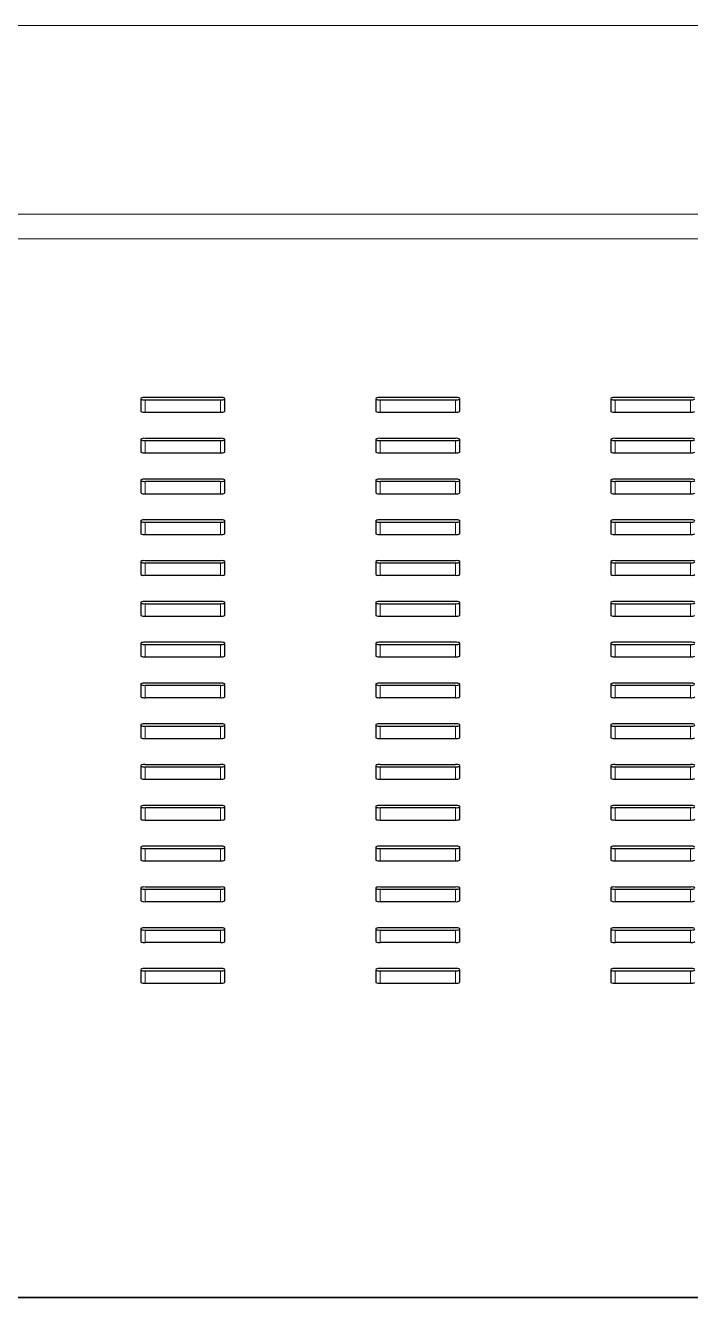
# Model space of a CAD drawing. Header units: millimetres. Extents: x -218071 to -203542, y 15363 to 51382.
# Drawn here: x -217548.98 to -217541.06, y 50530.44 to 50545.61 of the extents above; entities that cross this region are included whole.
import ezdxf

# ---------------------------------------------------------------- set-up
doc = ezdxf.new("R2010")
doc.units = ezdxf.units.MM
doc.header["$LTSCALE"] = 4
doc.layers.add('TPF-EQUIPEMENT', color=7, linetype='Continuous')

msp = doc.modelspace()

# ---------------------------------------------------------------- linework, layer by layer
at = {"layer": 'TPF-EQUIPEMENT', "color": 8, "linetype": 'Continuous', "lineweight": 18, "transparency": 33554671}
for p, q in [((-217721.206, 50545.606), (-217527.006, 50545.606)), ((-217721.206, 50543.357), (-217527.006, 50543.357)), ((-217721.206, 50543.062), (-217527.006, 50543.062)), ((-217547.556, 50541.143), (-217547.556, 50540.995)), ((-217546.656, 50541.143), (-217546.656, 50540.995)), ((-217544.756, 50541.143), (-217544.756, 50540.995)), ((-217543.856, 50541.143), (-217543.856, 50540.995)), ((-217541.956, 50541.143), (-217541.956, 50540.995)), ((-217541.056, 50541.143), (-217541.056, 50540.995)), ((-217547.556, 50540.657), (-217547.556, 50540.509)), ((-217546.656, 50540.657), (-217546.656, 50540.509)), ((-217544.756, 50540.657), (-217544.756, 50540.509)), ((-217543.856, 50540.657), (-217543.856, 50540.509)), ((-217541.956, 50540.657), (-217541.956, 50540.509)), ((-217541.056, 50540.657), (-217541.056, 50540.509)), ((-217547.556, 50540.171), (-217547.556, 50540.023)), ((-217546.656, 50540.171), (-217546.656, 50540.023)), ((-217544.756, 50540.171), (-217544.756, 50540.023)), ((-217543.856, 50540.171), (-217543.856, 50540.023)), ((-217541.956, 50540.171), (-217541.956, 50540.023)), ((-217541.056, 50540.171), (-217541.056, 50540.023)), ((-217547.556, 50539.684), (-217547.556, 50539.537)), ((-217546.656, 50539.684), (-217546.656, 50539.537)), ((-217544.756, 50539.684), (-217544.756, 50539.537)), ((-217543.856, 50539.684), (-217543.856, 50539.537)), ((-217541.956, 50539.684), (-217541.956, 50539.537)), ((-217541.056, 50539.684), (-217541.056, 50539.537)), ((-217547.556, 50539.198), (-217547.556, 50539.051)), ((-217546.656, 50539.198), (-217546.656, 50539.051)), ((-217544.756, 50539.198), (-217544.756, 50539.051)), ((-217543.856, 50539.198), (-217543.856, 50539.051)), ((-217541.956, 50539.198), (-217541.956, 50539.051)), ((-217541.056, 50539.198), (-217541.056, 50539.051)), ((-217547.556, 50538.712), (-217547.556, 50538.564)), ((-217546.656, 50538.712), (-217546.656, 50538.564)), ((-217544.756, 50538.712), (-217544.756, 50538.564)), ((-217543.856, 50538.712), (-217543.856, 50538.564)), ((-217541.956, 50538.712), (-217541.956, 50538.564)), ((-217541.056, 50538.712), (-217541.056, 50538.564)), ((-217547.556, 50538.226), (-217547.556, 50538.078)), ((-217546.656, 50538.226), (-217546.656, 50538.078)), ((-217544.756, 50538.226), (-217544.756, 50538.078)), ((-217543.856, 50538.226), (-217543.856, 50538.078)), ((-217541.956, 50538.226), (-217541.956, 50538.078)), ((-217541.056, 50538.226), (-217541.056, 50538.078)), ((-217547.556, 50537.74), (-217547.556, 50537.592)), ((-217546.656, 50537.74), (-217546.656, 50537.592)), ((-217544.756, 50537.74), (-217544.756, 50537.592)), ((-217543.856, 50537.74), (-217543.856, 50537.592)), ((-217541.956, 50537.74), (-217541.956, 50537.592)), ((-217541.056, 50537.74), (-217541.056, 50537.592)), ((-217547.556, 50537.253), (-217547.556, 50537.106)), ((-217546.656, 50537.253), (-217546.656, 50537.106)), ((-217544.756, 50537.253), (-217544.756, 50537.106)), ((-217543.856, 50537.253), (-217543.856, 50537.106)), ((-217541.956, 50537.253), (-217541.956, 50537.106)), ((-217541.056, 50537.253), (-217541.056, 50537.106)), ((-217547.556, 50536.767), (-217547.556, 50536.619)), ((-217546.656, 50536.767), (-217546.656, 50536.619)), ((-217544.756, 50536.767), (-217544.756, 50536.619)), ((-217543.856, 50536.767), (-217543.856, 50536.619)), ((-217541.956, 50536.767), (-217541.956, 50536.619)), ((-217541.056, 50536.767), (-217541.056, 50536.619)), ((-217547.556, 50536.281), (-217547.556, 50536.133)), ((-217546.656, 50536.281), (-217546.656, 50536.133)), ((-217544.756, 50536.281), (-217544.756, 50536.133)), ((-217543.856, 50536.281), (-217543.856, 50536.133)), ((-217541.956, 50536.281), (-217541.956, 50536.133)), ((-217541.056, 50536.281), (-217541.056, 50536.133)), ((-217547.556, 50535.795), (-217547.556, 50535.647)), ((-217546.656, 50535.795), (-217546.656, 50535.647)), ((-217544.756, 50535.795), (-217544.756, 50535.647)), ((-217543.856, 50535.795), (-217543.856, 50535.647)), ((-217541.956, 50535.795), (-217541.956, 50535.647)), ((-217541.056, 50535.795), (-217541.056, 50535.647)), ((-217547.556, 50535.309), (-217547.556, 50535.161)), ((-217546.656, 50535.309), (-217546.656, 50535.161)), ((-217544.756, 50535.309), (-217544.756, 50535.161)), ((-217543.856, 50535.309), (-217543.856, 50535.161)), ((-217541.956, 50535.309), (-217541.956, 50535.161)), ((-217541.056, 50535.309), (-217541.056, 50535.161)), ((-217547.556, 50534.822), (-217547.556, 50534.675)), ((-217546.656, 50534.822), (-217546.656, 50534.675)), ((-217544.756, 50534.822), (-217544.756, 50534.675)), ((-217543.856, 50534.822), (-217543.856, 50534.675)), ((-217541.956, 50534.822), (-217541.956, 50534.675)), ((-217541.056, 50534.822), (-217541.056, 50534.675)), ((-217547.556, 50534.336), (-217547.556, 50534.188)), ((-217546.656, 50534.336), (-217546.656, 50534.188)), ((-217544.756, 50534.336), (-217544.756, 50534.188)), ((-217543.856, 50534.336), (-217543.856, 50534.188)), ((-217541.956, 50534.336), (-217541.956, 50534.188)), ((-217541.056, 50534.336), (-217541.056, 50534.188)), ((-217721.206, 50530.445), (-217527.006, 50530.445))]:
    msp.add_line(p, q, dxfattribs=at)
at = {"layer": 'TPF-EQUIPEMENT', "color": 7, "linetype": 'Continuous', "lineweight": 25, "transparency": 33554671}
for p, q in [((-217547.606, 50541.16), (-217547.606, 50541.004)), ((-217546.656, 50541.169), (-217547.556, 50541.169)), ((-217547.556, 50541.143), (-217546.656, 50541.143)), ((-217546.606, 50541.004), (-217546.606, 50541.16)), ((-217544.806, 50541.16), (-217544.806, 50541.004)), ((-217543.856, 50541.169), (-217544.756, 50541.169)), ((-217544.756, 50541.143), (-217543.856, 50541.143)), ((-217543.806, 50541.004), (-217543.806, 50541.16)), ((-217542.006, 50541.16), (-217542.006, 50541.004)), ((-217541.056, 50541.169), (-217541.956, 50541.169)), ((-217541.956, 50541.143), (-217541.056, 50541.143)), ((-217547.556, 50540.995), (-217546.656, 50540.995)), ((-217544.756, 50540.995), (-217543.856, 50540.995)), ((-217541.956, 50540.995), (-217541.056, 50540.995)), ((-217547.606, 50540.674), (-217547.606, 50540.518)), ((-217546.656, 50540.683), (-217547.556, 50540.683)), ((-217547.556, 50540.657), (-217546.656, 50540.657)), ((-217546.606, 50540.518), (-217546.606, 50540.674)), ((-217544.806, 50540.674), (-217544.806, 50540.518)), ((-217543.856, 50540.683), (-217544.756, 50540.683)), ((-217544.756, 50540.657), (-217543.856, 50540.657)), ((-217543.806, 50540.518), (-217543.806, 50540.674)), ((-217542.006, 50540.674), (-217542.006, 50540.518)), ((-217541.056, 50540.683), (-217541.956, 50540.683)), ((-217541.956, 50540.657), (-217541.056, 50540.657)), ((-217547.556, 50540.509), (-217546.656, 50540.509)), ((-217544.756, 50540.509), (-217543.856, 50540.509)), ((-217541.956, 50540.509), (-217541.056, 50540.509)), ((-217546.656, 50540.197), (-217547.556, 50540.197)), ((-217543.856, 50540.197), (-217544.756, 50540.197)), ((-217541.056, 50540.197), (-217541.956, 50540.197)), ((-217547.606, 50540.188), (-217547.606, 50540.032)), ((-217547.556, 50540.171), (-217546.656, 50540.171)), ((-217546.606, 50540.032), (-217546.606, 50540.188)), ((-217544.806, 50540.188), (-217544.806, 50540.032)), ((-217544.756, 50540.171), (-217543.856, 50540.171)), ((-217543.806, 50540.032), (-217543.806, 50540.188)), ((-217542.006, 50540.188), (-217542.006, 50540.032)), ((-217541.956, 50540.171), (-217541.056, 50540.171)), ((-217547.556, 50540.023), (-217546.656, 50540.023)), ((-217544.756, 50540.023), (-217543.856, 50540.023)), ((-217541.956, 50540.023), (-217541.056, 50540.023)), ((-217547.606, 50539.702), (-217547.606, 50539.545)), ((-217546.656, 50539.71), (-217547.556, 50539.71)), ((-217547.556, 50539.684), (-217546.656, 50539.684)), ((-217546.606, 50539.545), (-217546.606, 50539.702)), ((-217544.806, 50539.702), (-217544.806, 50539.545)), ((-217543.856, 50539.71), (-217544.756, 50539.71)), ((-217544.756, 50539.684), (-217543.856, 50539.684)), ((-217543.806, 50539.545), (-217543.806, 50539.702)), ((-217542.006, 50539.702), (-217542.006, 50539.545)), ((-217541.056, 50539.71), (-217541.956, 50539.71)), ((-217541.956, 50539.684), (-217541.056, 50539.684)), ((-217547.556, 50539.537), (-217546.656, 50539.537)), ((-217544.756, 50539.537), (-217543.856, 50539.537)), ((-217541.956, 50539.537), (-217541.056, 50539.537)), ((-217547.606, 50539.215), (-217547.606, 50539.059)), ((-217546.656, 50539.224), (-217547.556, 50539.224)), ((-217547.556, 50539.198), (-217546.656, 50539.198)), ((-217546.606, 50539.059), (-217546.606, 50539.215)), ((-217544.806, 50539.215), (-217544.806, 50539.059)), ((-217543.856, 50539.224), (-217544.756, 50539.224)), ((-217544.756, 50539.198), (-217543.856, 50539.198)), ((-217543.806, 50539.059), (-217543.806, 50539.215)), ((-217542.006, 50539.215), (-217542.006, 50539.059)), ((-217541.056, 50539.224), (-217541.956, 50539.224)), ((-217541.956, 50539.198), (-217541.056, 50539.198)), ((-217547.556, 50539.051), (-217546.656, 50539.051)), ((-217544.756, 50539.051), (-217543.856, 50539.051)), ((-217541.956, 50539.051), (-217541.056, 50539.051)), ((-217547.606, 50538.729), (-217547.606, 50538.573)), ((-217546.656, 50538.738), (-217547.556, 50538.738)), ((-217547.556, 50538.712), (-217546.656, 50538.712)), ((-217546.606, 50538.573), (-217546.606, 50538.729)), ((-217544.806, 50538.729), (-217544.806, 50538.573)), ((-217543.856, 50538.738), (-217544.756, 50538.738)), ((-217544.756, 50538.712), (-217543.856, 50538.712)), ((-217543.806, 50538.573), (-217543.806, 50538.729)), ((-217542.006, 50538.729), (-217542.006, 50538.573)), ((-217541.056, 50538.738), (-217541.956, 50538.738)), ((-217541.956, 50538.712), (-217541.056, 50538.712)), ((-217547.556, 50538.564), (-217546.656, 50538.564)), ((-217544.756, 50538.564), (-217543.856, 50538.564)), ((-217541.956, 50538.564), (-217541.056, 50538.564)), ((-217547.606, 50538.243), (-217547.606, 50538.087)), ((-217546.656, 50538.252), (-217547.556, 50538.252)), ((-217547.556, 50538.226), (-217546.656, 50538.226)), ((-217546.606, 50538.087), (-217546.606, 50538.243)), ((-217544.806, 50538.243), (-217544.806, 50538.087)), ((-217543.856, 50538.252), (-217544.756, 50538.252)), ((-217544.756, 50538.226), (-217543.856, 50538.226)), ((-217543.806, 50538.087), (-217543.806, 50538.243)), ((-217542.006, 50538.243), (-217542.006, 50538.087)), ((-217541.056, 50538.252), (-217541.956, 50538.252)), ((-217541.956, 50538.226), (-217541.056, 50538.226)), ((-217547.556, 50538.078), (-217546.656, 50538.078)), ((-217544.756, 50538.078), (-217543.856, 50538.078)), ((-217541.956, 50538.078), (-217541.056, 50538.078)), ((-217547.606, 50537.757), (-217547.606, 50537.601)), ((-217546.656, 50537.766), (-217547.556, 50537.766)), ((-217547.556, 50537.74), (-217546.656, 50537.74)), ((-217546.606, 50537.601), (-217546.606, 50537.757)), ((-217544.806, 50537.757), (-217544.806, 50537.601)), ((-217543.856, 50537.766), (-217544.756, 50537.766)), ((-217544.756, 50537.74), (-217543.856, 50537.74)), ((-217543.806, 50537.601), (-217543.806, 50537.757)), ((-217542.006, 50537.757), (-217542.006, 50537.601)), ((-217541.056, 50537.766), (-217541.956, 50537.766)), ((-217541.956, 50537.74), (-217541.056, 50537.74)), ((-217547.556, 50537.592), (-217546.656, 50537.592)), ((-217544.756, 50537.592), (-217543.856, 50537.592)), ((-217541.956, 50537.592), (-217541.056, 50537.592)), ((-217547.606, 50537.271), (-217547.606, 50537.114)), ((-217546.656, 50537.279), (-217547.556, 50537.279)), ((-217547.556, 50537.253), (-217546.656, 50537.253)), ((-217546.606, 50537.114), (-217546.606, 50537.271)), ((-217544.806, 50537.271), (-217544.806, 50537.114)), ((-217543.856, 50537.279), (-217544.756, 50537.279)), ((-217544.756, 50537.253), (-217543.856, 50537.253)), ((-217543.806, 50537.114), (-217543.806, 50537.271)), ((-217542.006, 50537.271), (-217542.006, 50537.114)), ((-217541.056, 50537.279), (-217541.956, 50537.279)), ((-217541.956, 50537.253), (-217541.056, 50537.253)), ((-217547.556, 50537.106), (-217546.656, 50537.106)), ((-217544.756, 50537.106), (-217543.856, 50537.106)), ((-217541.956, 50537.106), (-217541.056, 50537.106)), ((-217547.606, 50536.784), (-217547.606, 50536.628)), ((-217546.656, 50536.793), (-217547.556, 50536.793)), ((-217547.556, 50536.767), (-217546.656, 50536.767)), ((-217546.606, 50536.628), (-217546.606, 50536.784)), ((-217544.806, 50536.784), (-217544.806, 50536.628)), ((-217543.856, 50536.793), (-217544.756, 50536.793)), ((-217544.756, 50536.767), (-217543.856, 50536.767)), ((-217543.806, 50536.628), (-217543.806, 50536.784)), ((-217542.006, 50536.784), (-217542.006, 50536.628)), ((-217541.056, 50536.793), (-217541.956, 50536.793)), ((-217541.956, 50536.767), (-217541.056, 50536.767)), ((-217547.556, 50536.619), (-217546.656, 50536.619)), ((-217544.756, 50536.619), (-217543.856, 50536.619)), ((-217541.956, 50536.619), (-217541.056, 50536.619)), ((-217547.606, 50536.298), (-217547.606, 50536.142)), ((-217546.656, 50536.307), (-217547.556, 50536.307)), ((-217547.556, 50536.281), (-217546.656, 50536.281)), ((-217546.606, 50536.142), (-217546.606, 50536.298)), ((-217544.806, 50536.298), (-217544.806, 50536.142)), ((-217543.856, 50536.307), (-217544.756, 50536.307)), ((-217544.756, 50536.281), (-217543.856, 50536.281)), ((-217543.806, 50536.142), (-217543.806, 50536.298)), ((-217542.006, 50536.298), (-217542.006, 50536.142)), ((-217541.056, 50536.307), (-217541.956, 50536.307)), ((-217541.956, 50536.281), (-217541.056, 50536.281)), ((-217547.556, 50536.133), (-217546.656, 50536.133)), ((-217544.756, 50536.133), (-217543.856, 50536.133)), ((-217541.956, 50536.133), (-217541.056, 50536.133)), ((-217547.606, 50535.812), (-217547.606, 50535.656)), ((-217546.656, 50535.821), (-217547.556, 50535.821)), ((-217546.606, 50535.656), (-217546.606, 50535.812)), ((-217544.806, 50535.812), (-217544.806, 50535.656)), ((-217543.856, 50535.821), (-217544.756, 50535.821)), ((-217543.806, 50535.656), (-217543.806, 50535.812)), ((-217542.006, 50535.812), (-217542.006, 50535.656)), ((-217541.056, 50535.821), (-217541.956, 50535.821)), ((-217547.556, 50535.795), (-217546.656, 50535.795)), ((-217547.556, 50535.647), (-217546.656, 50535.647)), ((-217544.756, 50535.795), (-217543.856, 50535.795)), ((-217544.756, 50535.647), (-217543.856, 50535.647)), ((-217541.956, 50535.795), (-217541.056, 50535.795)), ((-217541.956, 50535.647), (-217541.056, 50535.647)), ((-217547.606, 50535.326), (-217547.606, 50535.169)), ((-217546.656, 50535.334), (-217547.556, 50535.334)), ((-217547.556, 50535.309), (-217546.656, 50535.309)), ((-217546.606, 50535.169), (-217546.606, 50535.326)), ((-217544.806, 50535.326), (-217544.806, 50535.169)), ((-217543.856, 50535.334), (-217544.756, 50535.334)), ((-217544.756, 50535.309), (-217543.856, 50535.309)), ((-217543.806, 50535.169), (-217543.806, 50535.326)), ((-217542.006, 50535.326), (-217542.006, 50535.169)), ((-217541.056, 50535.334), (-217541.956, 50535.334)), ((-217541.956, 50535.309), (-217541.056, 50535.309)), ((-217547.556, 50535.161), (-217546.656, 50535.161)), ((-217544.756, 50535.161), (-217543.856, 50535.161)), ((-217541.956, 50535.161), (-217541.056, 50535.161)), ((-217547.606, 50534.84), (-217547.606, 50534.683)), ((-217546.656, 50534.848), (-217547.556, 50534.848)), ((-217547.556, 50534.822), (-217546.656, 50534.822)), ((-217546.606, 50534.683), (-217546.606, 50534.84)), ((-217544.806, 50534.84), (-217544.806, 50534.683)), ((-217543.856, 50534.848), (-217544.756, 50534.848)), ((-217544.756, 50534.822), (-217543.856, 50534.822)), ((-217543.806, 50534.683), (-217543.806, 50534.84)), ((-217542.006, 50534.84), (-217542.006, 50534.683)), ((-217541.056, 50534.848), (-217541.956, 50534.848)), ((-217541.956, 50534.822), (-217541.056, 50534.822)), ((-217547.556, 50534.675), (-217546.656, 50534.675)), ((-217544.756, 50534.675), (-217543.856, 50534.675)), ((-217541.956, 50534.675), (-217541.056, 50534.675)), ((-217547.606, 50534.353), (-217547.606, 50534.197)), ((-217546.656, 50534.362), (-217547.556, 50534.362)), ((-217547.556, 50534.336), (-217546.656, 50534.336)), ((-217546.606, 50534.197), (-217546.606, 50534.353)), ((-217544.806, 50534.353), (-217544.806, 50534.197)), ((-217543.856, 50534.362), (-217544.756, 50534.362)), ((-217544.756, 50534.336), (-217543.856, 50534.336)), ((-217543.806, 50534.197), (-217543.806, 50534.353)), ((-217542.006, 50534.353), (-217542.006, 50534.197)), ((-217541.056, 50534.362), (-217541.956, 50534.362)), ((-217541.956, 50534.336), (-217541.056, 50534.336)), ((-217547.556, 50534.188), (-217546.656, 50534.188)), ((-217544.756, 50534.188), (-217543.856, 50534.188)), ((-217541.956, 50534.188), (-217541.056, 50534.188)), ((-217721.206, 50530.44), (-217527.006, 50530.44))]:
    msp.add_line(p, q, dxfattribs=at)
for centre, start, end in [((-217547.568, 50541.091), 81.2205, 118.4816), ((-217547.568, 50541.222), 241.5184, 278.7795), ((-217546.644, 50541.091), 61.5184, 98.7795), ((-217546.644, 50541.222), 261.2205, 298.4816), ((-217544.768, 50541.091), 81.2205, 118.4816), ((-217544.768, 50541.222), 241.5184, 278.7795), ((-217543.844, 50541.091), 61.5184, 98.7795), ((-217543.844, 50541.222), 261.2205, 298.4816), ((-217541.968, 50541.091), 81.2205, 118.4816), ((-217541.968, 50541.222), 241.5184, 278.7795), ((-217541.044, 50541.091), 61.5184, 98.7795), ((-217541.044, 50541.222), 261.2205, 298.4816), ((-217547.568, 50541.074), 241.5184, 278.7795), ((-217546.644, 50541.074), 261.2205, 298.4816), ((-217544.768, 50541.074), 241.5184, 278.7795), ((-217543.844, 50541.074), 261.2205, 298.4816), ((-217541.968, 50541.074), 241.5184, 278.7795), ((-217541.044, 50541.074), 261.2205, 298.4816), ((-217547.568, 50540.604), 81.2205, 118.4816), ((-217547.568, 50540.735), 241.5184, 278.7795), ((-217546.644, 50540.604), 61.5184, 98.7795), ((-217546.644, 50540.735), 261.2205, 298.4816), ((-217544.768, 50540.604), 81.2205, 118.4816), ((-217544.768, 50540.735), 241.5184, 278.7795), ((-217543.844, 50540.604), 61.5184, 98.7795), ((-217543.844, 50540.735), 261.2205, 298.4816), ((-217541.968, 50540.604), 81.2205, 118.4816), ((-217541.968, 50540.735), 241.5184, 278.7795), ((-217541.044, 50540.604), 61.5184, 98.7795), ((-217541.044, 50540.735), 261.2205, 298.4816), ((-217547.568, 50540.588), 241.5184, 278.7795), ((-217546.644, 50540.588), 261.2205, 298.4816), ((-217544.768, 50540.588), 241.5184, 278.7795), ((-217543.844, 50540.588), 261.2205, 298.4816), ((-217541.968, 50540.588), 241.5184, 278.7795), ((-217541.044, 50540.588), 261.2205, 298.4816), ((-217547.568, 50540.118), 81.2205, 118.4816), ((-217546.644, 50540.118), 61.5184, 98.7795), ((-217544.768, 50540.118), 81.2205, 118.4816), ((-217543.844, 50540.118), 61.5184, 98.7795), ((-217541.968, 50540.118), 81.2205, 118.4816), ((-217541.044, 50540.118), 61.5184, 98.7795), ((-217547.568, 50540.249), 241.5184, 278.7795), ((-217546.644, 50540.249), 261.2205, 298.4816), ((-217544.768, 50540.249), 241.5184, 278.7795), ((-217543.844, 50540.249), 261.2205, 298.4816), ((-217541.968, 50540.249), 241.5184, 278.7795), ((-217541.044, 50540.249), 261.2205, 298.4816), ((-217547.568, 50540.101), 241.5184, 278.7795), ((-217546.644, 50540.101), 261.2205, 298.4816), ((-217544.768, 50540.101), 241.5184, 278.7795), ((-217543.844, 50540.101), 261.2205, 298.4816), ((-217541.968, 50540.101), 241.5184, 278.7795), ((-217541.044, 50540.101), 261.2205, 298.4816), ((-217547.568, 50539.632), 81.2205, 118.4816), ((-217547.568, 50539.763), 241.5184, 278.7795), ((-217546.644, 50539.632), 61.5184, 98.7795), ((-217546.644, 50539.763), 261.2205, 298.4816), ((-217544.768, 50539.632), 81.2205, 118.4816), ((-217544.768, 50539.763), 241.5184, 278.7795), ((-217543.844, 50539.632), 61.5184, 98.7795), ((-217543.844, 50539.763), 261.2205, 298.4816), ((-217541.968, 50539.632), 81.2205, 118.4816), ((-217541.968, 50539.763), 241.5184, 278.7795), ((-217541.044, 50539.632), 61.5184, 98.7795), ((-217541.044, 50539.763), 261.2205, 298.4816), ((-217547.568, 50539.615), 241.5184, 278.7795), ((-217546.644, 50539.615), 261.2205, 298.4816), ((-217544.768, 50539.615), 241.5184, 278.7795), ((-217543.844, 50539.615), 261.2205, 298.4816), ((-217541.968, 50539.615), 241.5184, 278.7795), ((-217541.044, 50539.615), 261.2205, 298.4816), ((-217547.568, 50539.146), 81.2205, 118.4816), ((-217547.568, 50539.277), 241.5184, 278.7795), ((-217546.644, 50539.146), 61.5184, 98.7795), ((-217546.644, 50539.277), 261.2205, 298.4816), ((-217544.768, 50539.146), 81.2205, 118.4816), ((-217544.768, 50539.277), 241.5184, 278.7795), ((-217543.844, 50539.146), 61.5184, 98.7795), ((-217543.844, 50539.277), 261.2205, 298.4816), ((-217541.968, 50539.146), 81.2205, 118.4816), ((-217541.968, 50539.277), 241.5184, 278.7795), ((-217541.044, 50539.146), 61.5184, 98.7795), ((-217541.044, 50539.277), 261.2205, 298.4816), ((-217547.568, 50539.129), 241.5184, 278.7795), ((-217546.644, 50539.129), 261.2205, 298.4816), ((-217544.768, 50539.129), 241.5184, 278.7795), ((-217543.844, 50539.129), 261.2205, 298.4816), ((-217541.968, 50539.129), 241.5184, 278.7795), ((-217541.044, 50539.129), 261.2205, 298.4816), ((-217547.568, 50538.659), 81.2205, 118.4816), ((-217547.568, 50538.791), 241.5184, 278.7795), ((-217546.644, 50538.659), 61.5184, 98.7795), ((-217546.644, 50538.791), 261.2205, 298.4816), ((-217544.768, 50538.659), 81.2205, 118.4816), ((-217544.768, 50538.791), 241.5184, 278.7795), ((-217543.844, 50538.659), 61.5184, 98.7795), ((-217543.844, 50538.791), 261.2205, 298.4816), ((-217541.968, 50538.659), 81.2205, 118.4816), ((-217541.968, 50538.791), 241.5184, 278.7795), ((-217541.044, 50538.659), 61.5184, 98.7795), ((-217541.044, 50538.791), 261.2205, 298.4816), ((-217547.568, 50538.643), 241.5184, 278.7795), ((-217546.644, 50538.643), 261.2205, 298.4816), ((-217544.768, 50538.643), 241.5184, 278.7795), ((-217543.844, 50538.643), 261.2205, 298.4816), ((-217541.968, 50538.643), 241.5184, 278.7795), ((-217541.044, 50538.643), 261.2205, 298.4816), ((-217547.568, 50538.173), 81.2205, 118.4816), ((-217547.568, 50538.304), 241.5184, 278.7795), ((-217546.644, 50538.173), 61.5184, 98.7795), ((-217546.644, 50538.304), 261.2205, 298.4816), ((-217544.768, 50538.173), 81.2205, 118.4816), ((-217544.768, 50538.304), 241.5184, 278.7795), ((-217543.844, 50538.173), 61.5184, 98.7795), ((-217543.844, 50538.304), 261.2205, 298.4816), ((-217541.968, 50538.173), 81.2205, 118.4816), ((-217541.968, 50538.304), 241.5184, 278.7795), ((-217541.044, 50538.173), 61.5184, 98.7795), ((-217541.044, 50538.304), 261.2205, 298.4816), ((-217547.568, 50538.157), 241.5184, 278.7795), ((-217546.644, 50538.157), 261.2205, 298.4816), ((-217544.768, 50538.157), 241.5184, 278.7795), ((-217543.844, 50538.157), 261.2205, 298.4816), ((-217541.968, 50538.157), 241.5184, 278.7795), ((-217541.044, 50538.157), 261.2205, 298.4816), ((-217547.568, 50537.687), 81.2205, 118.4816), ((-217547.568, 50537.818), 241.5184, 278.7795), ((-217546.644, 50537.687), 61.5184, 98.7795), ((-217546.644, 50537.818), 261.2205, 298.4816), ((-217544.768, 50537.687), 81.2205, 118.4816), ((-217544.768, 50537.818), 241.5184, 278.7795), ((-217543.844, 50537.687), 61.5184, 98.7795), ((-217543.844, 50537.818), 261.2205, 298.4816), ((-217541.968, 50537.687), 81.2205, 118.4816), ((-217541.968, 50537.818), 241.5184, 278.7795), ((-217541.044, 50537.687), 61.5184, 98.7795), ((-217541.044, 50537.818), 261.2205, 298.4816), ((-217547.568, 50537.67), 241.5184, 278.7795), ((-217546.644, 50537.67), 261.2205, 298.4816), ((-217544.768, 50537.67), 241.5184, 278.7795), ((-217543.844, 50537.67), 261.2205, 298.4816), ((-217541.968, 50537.67), 241.5184, 278.7795), ((-217541.044, 50537.67), 261.2205, 298.4816), ((-217547.568, 50537.201), 81.2205, 118.4816), ((-217547.568, 50537.332), 241.5184, 278.7795), ((-217546.644, 50537.201), 61.5184, 98.7795), ((-217546.644, 50537.332), 261.2205, 298.4816), ((-217544.768, 50537.201), 81.2205, 118.4816), ((-217544.768, 50537.332), 241.5184, 278.7795), ((-217543.844, 50537.201), 61.5184, 98.7795), ((-217543.844, 50537.332), 261.2205, 298.4816), ((-217541.968, 50537.201), 81.2205, 118.4816), ((-217541.968, 50537.332), 241.5184, 278.7795), ((-217541.044, 50537.201), 61.5184, 98.7795), ((-217541.044, 50537.332), 261.2205, 298.4816), ((-217547.568, 50537.184), 241.5184, 278.7795), ((-217546.644, 50537.184), 261.2205, 298.4816), ((-217544.768, 50537.184), 241.5184, 278.7795), ((-217543.844, 50537.184), 261.2205, 298.4816), ((-217541.968, 50537.184), 241.5184, 278.7795), ((-217541.044, 50537.184), 261.2205, 298.4816), ((-217547.568, 50536.715), 81.2205, 118.4816), ((-217547.568, 50536.846), 241.5184, 278.7795), ((-217546.644, 50536.715), 61.5184, 98.7795), ((-217546.644, 50536.846), 261.2205, 298.4816), ((-217544.768, 50536.715), 81.2205, 118.4816), ((-217544.768, 50536.846), 241.5184, 278.7795), ((-217543.844, 50536.715), 61.5184, 98.7795), ((-217543.844, 50536.846), 261.2205, 298.4816), ((-217541.968, 50536.715), 81.2205, 118.4816), ((-217541.968, 50536.846), 241.5184, 278.7795), ((-217541.044, 50536.715), 61.5184, 98.7795), ((-217541.044, 50536.846), 261.2205, 298.4816), ((-217547.568, 50536.698), 241.5184, 278.7795), ((-217546.644, 50536.698), 261.2205, 298.4816), ((-217544.768, 50536.698), 241.5184, 278.7795), ((-217543.844, 50536.698), 261.2205, 298.4816), ((-217541.968, 50536.698), 241.5184, 278.7795), ((-217541.044, 50536.698), 261.2205, 298.4816), ((-217547.568, 50536.228), 81.2205, 118.4816), ((-217547.568, 50536.359), 241.5184, 278.7795), ((-217546.644, 50536.228), 61.5184, 98.7795), ((-217546.644, 50536.359), 261.2205, 298.4816), ((-217544.768, 50536.228), 81.2205, 118.4816), ((-217544.768, 50536.359), 241.5184, 278.7795), ((-217543.844, 50536.228), 61.5184, 98.7795), ((-217543.844, 50536.359), 261.2205, 298.4816), ((-217541.968, 50536.228), 81.2205, 118.4816), ((-217541.968, 50536.359), 241.5184, 278.7795), ((-217541.044, 50536.228), 61.5184, 98.7795), ((-217541.044, 50536.359), 261.2205, 298.4816), ((-217547.568, 50536.212), 241.5184, 278.7795), ((-217546.644, 50536.212), 261.2205, 298.4816), ((-217544.768, 50536.212), 241.5184, 278.7795), ((-217543.844, 50536.212), 261.2205, 298.4816), ((-217541.968, 50536.212), 241.5184, 278.7795), ((-217541.044, 50536.212), 261.2205, 298.4816), ((-217547.568, 50535.742), 81.2205, 118.4816), ((-217547.568, 50535.873), 241.5184, 278.7795), ((-217546.644, 50535.742), 61.5184, 98.7795), ((-217546.644, 50535.873), 261.2205, 298.4816), ((-217544.768, 50535.742), 81.2205, 118.4816), ((-217544.768, 50535.873), 241.5184, 278.7795), ((-217543.844, 50535.742), 61.5184, 98.7795), ((-217543.844, 50535.873), 261.2205, 298.4816), ((-217541.968, 50535.742), 81.2205, 118.4816), ((-217541.968, 50535.873), 241.5184, 278.7795), ((-217541.044, 50535.742), 61.5184, 98.7795), ((-217541.044, 50535.873), 261.2205, 298.4816), ((-217547.568, 50535.726), 241.5184, 278.7795), ((-217546.644, 50535.726), 261.2205, 298.4816), ((-217544.768, 50535.726), 241.5184, 278.7795), ((-217543.844, 50535.726), 261.2205, 298.4816), ((-217541.968, 50535.726), 241.5184, 278.7795), ((-217541.044, 50535.726), 261.2205, 298.4816), ((-217547.568, 50535.256), 81.2205, 118.4816), ((-217547.568, 50535.387), 241.5184, 278.7795), ((-217546.644, 50535.256), 61.5184, 98.7795), ((-217546.644, 50535.387), 261.2205, 298.4816), ((-217544.768, 50535.256), 81.2205, 118.4816), ((-217544.768, 50535.387), 241.5184, 278.7795), ((-217543.844, 50535.256), 61.5184, 98.7795), ((-217543.844, 50535.387), 261.2205, 298.4816), ((-217541.968, 50535.256), 81.2205, 118.4816), ((-217541.968, 50535.387), 241.5184, 278.7795), ((-217541.044, 50535.256), 61.5184, 98.7795), ((-217541.044, 50535.387), 261.2205, 298.4816), ((-217547.568, 50535.239), 241.5184, 278.7795), ((-217546.644, 50535.239), 261.2205, 298.4816), ((-217544.768, 50535.239), 241.5184, 278.7795), ((-217543.844, 50535.239), 261.2205, 298.4816), ((-217541.968, 50535.239), 241.5184, 278.7795), ((-217541.044, 50535.239), 261.2205, 298.4816), ((-217547.568, 50534.77), 81.2205, 118.4816), ((-217547.568, 50534.901), 241.5184, 278.7795), ((-217546.644, 50534.77), 61.5184, 98.7795), ((-217546.644, 50534.901), 261.2205, 298.4816), ((-217544.768, 50534.77), 81.2205, 118.4816), ((-217544.768, 50534.901), 241.5184, 278.7795), ((-217543.844, 50534.77), 61.5184, 98.7795), ((-217543.844, 50534.901), 261.2205, 298.4816), ((-217541.968, 50534.77), 81.2205, 118.4816), ((-217541.968, 50534.901), 241.5184, 278.7795), ((-217541.044, 50534.77), 61.5184, 98.7795), ((-217541.044, 50534.901), 261.2205, 298.4816), ((-217547.568, 50534.753), 241.5184, 278.7795), ((-217546.644, 50534.753), 261.2205, 298.4816), ((-217544.768, 50534.753), 241.5184, 278.7795), ((-217543.844, 50534.753), 261.2205, 298.4816), ((-217541.968, 50534.753), 241.5184, 278.7795), ((-217541.044, 50534.753), 261.2205, 298.4816), ((-217547.568, 50534.284), 81.2205, 118.4816), ((-217547.568, 50534.415), 241.5184, 278.7795), ((-217546.644, 50534.284), 61.5184, 98.7795), ((-217546.644, 50534.415), 261.2205, 298.4816), ((-217544.768, 50534.284), 81.2205, 118.4816), ((-217544.768, 50534.415), 241.5184, 278.7795), ((-217543.844, 50534.284), 61.5184, 98.7795), ((-217543.844, 50534.415), 261.2205, 298.4816), ((-217541.968, 50534.284), 81.2205, 118.4816), ((-217541.968, 50534.415), 241.5184, 278.7795), ((-217541.044, 50534.284), 61.5184, 98.7795), ((-217541.044, 50534.415), 261.2205, 298.4816), ((-217547.568, 50534.267), 241.5184, 278.7795), ((-217546.644, 50534.267), 261.2205, 298.4816), ((-217544.768, 50534.267), 241.5184, 278.7795), ((-217543.844, 50534.267), 261.2205, 298.4816), ((-217541.968, 50534.267), 241.5184, 278.7795), ((-217541.044, 50534.267), 261.2205, 298.4816)]:
    msp.add_arc(centre, 0.0794, start, end, dxfattribs=at)

doc.saveas('drawing.dxf')
